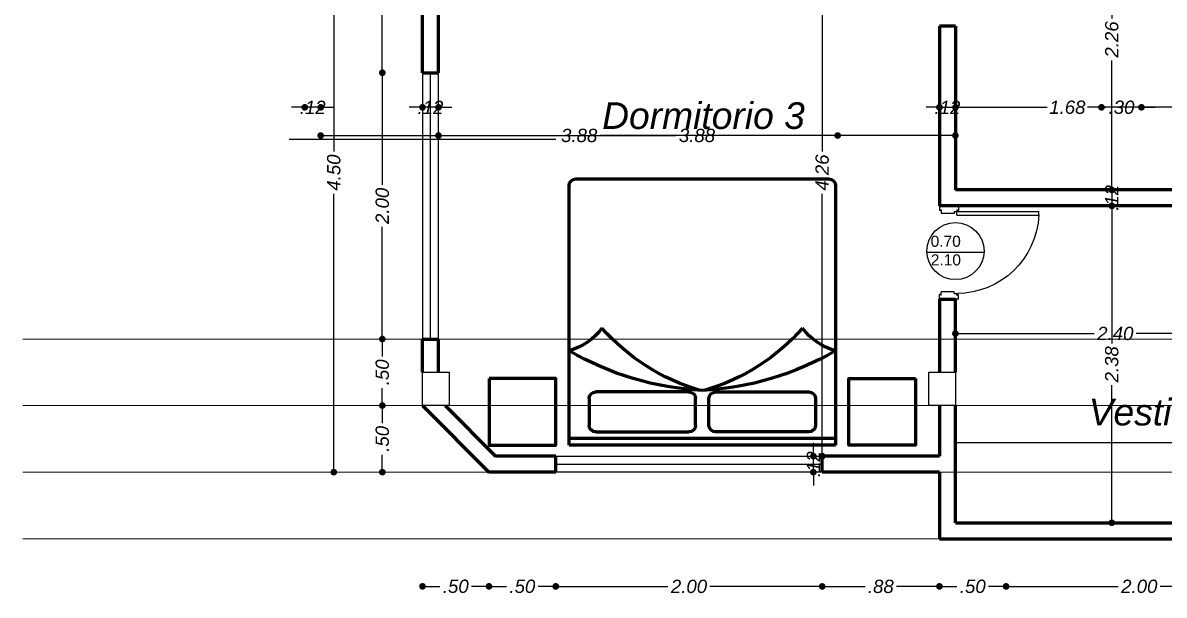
# Model space of a CAD drawing. Header units: metres. Extents: x 539 to 782, y 164 to 633.
# Drawn here: x 706.58 to 715.14, y 356.65 to 360.95 of the extents above; entities that cross this region are included whole.
import ezdxf

# ---------------------------------------------------------------- set-up
doc = ezdxf.new("R2010")
doc.units = ezdxf.units.M
doc.header["$PDMODE"] = 35
for name, color, linetype in [('ALUMINIO', 9, 'Continuous'), ('Artefactos', 30, 'Continuous'), ('COLUMNAS', 6, 'Continuous'), ('lincorte', 116, 'Continuous'), ('PUERTAS', 16, 'Continuous'), ('TEXTO', 134, 'Continuous')]:
    doc.layers.add(name, color=color, linetype=linetype)
for name, color, linetype, lineweight in [('cota', 1, 'Continuous', 15), ('Mobiliario', 42, 'Continuous', 9), ('MURO', 4, 'Continuous', 60), ('ventanas', 2, 'Continuous', 25)]:
    doc.layers.add(name, color=color, linetype=linetype, lineweight=lineweight)
doc.styles.add('ARIAL', font='ariali.ttf')
doc.styles.add('STYLE1', font='ariali.ttf')
doc.styles.add('texto', font='arial.ttf')
doc.dimstyles.new('C_50', dxfattribs={"dimscale": 0.5, "dimtxt": 0.2, "dimasz": 0.1, "dimexe": 0.1, "dimexo": 0.1, "dimgap": 0.05, "dimtad": 0, "dimzin": 4, "dimdsep": 46, "dimtxsty": 'ARIAL', "dimblk": 'DOT', "dimcen": 0.09, "dimse1": 1, "dimse2": 1, "dimclrd": 1, "dimclre": 1, "dimclrt": 2, "dimadec": 0, "dimazin": 0, "dimtfac": 1, "dimtix": 1, "dimtmove": 2, "dimatfit": 3, "dimfxl": 1, "dimtolj": 1, "dimtzin": 0, "dimarcsym": 0})

# ---------------------------------------------------------------- blocks, each defined once
blk = doc.blocks.new('CAMA2X2')
for p, q in [((821.4231, 457.8262), (821.4231, 455.9262)), ((823.4231, 457.8762), (821.4731, 457.8762)), ((823.3731, 455.8762), (823.3731, 457.8762)), ((823.4231, 455.8762), (823.4231, 457.8762)), ((823.0731, 457.7262), (823.2731, 457.7262)), ((823.0231, 456.9762), (823.0231, 457.6762)), ((823.3231, 457.6762), (823.3231, 456.9762)), ((823.2731, 456.9262), (823.0731, 456.9262)), ((823.2731, 456.8262), (823.0731, 456.8262)), ((823.0231, 456.7762), (823.0231, 456.0762)), ((823.3231, 456.0762), (823.3231, 456.7762)), ((823.0731, 456.0262), (823.2731, 456.0262)), ((821.4731, 455.8762), (823.4231, 455.8762))]:
    blk.add_line(p, q)
for points in [[(822.9231, 458.4762), (823.4231, 458.4762), (823.4231, 457.9762), (822.9231, 457.9762)], [(822.9231, 455.2762), (823.4231, 455.2762), (823.4231, 455.7762), (822.9231, 455.7762)]]:
    blk.add_lwpolyline(points, close=True)
for centre, radius, start, end in [((821.4731, 457.8262), 0.05, 90, 180), ((822.273, 457.9966), 0.4561, 306.33103, 344.69887), ((820.8397, 456.7737), 2.1736, 2.70321, 30.47921), ((823.0731, 457.6762), 0.05, 90, 180), ((823.2731, 457.6762), 0.05, 0, 90), ((821.5119, 456.4575), 1.5608, 16.4236, 48.64644), ((823.0731, 456.9762), 0.05, 180, 270), ((823.2731, 456.9762), 0.05, 270, 0), ((820.8397, 456.9788), 2.1736, 329.52079, 357.29679), ((821.5119, 457.295), 1.5608, 311.35356, 343.5764), ((823.0731, 456.7762), 0.05, 90, 180), ((823.2731, 456.7762), 0.05, 0, 90), ((822.273, 455.7559), 0.4561, 15.30113, 53.66897), ((823.0731, 456.0762), 0.05, 180, 270), ((823.2731, 456.0762), 0.05, 270, 0), ((821.4731, 455.9262), 0.05, 180, 270)]:
    blk.add_arc(centre, radius, start, end)
blk = doc.blocks.new('_Dot')
at = {"color": 0, "linetype": 'ByBlock', "lineweight": -2}
blk.add_line((-0.5, 0), (-1, 0), dxfattribs=at)
at = {"color": 0, "linetype": 'ByBlock', "const_width": 0.5}
blk.add_lwpolyline([(-0.25, 0, 1), (0.25, 0, 1)], format="xyb", close=True, dxfattribs=at)
blk = doc.blocks.new('*D96')
at = {"layer": 'cota', "color": 1, "lineweight": -2, "transparency": 16777216}
for p, q in [((712.5099, 357.7462), (712.5099, 357.7962)), ((712.5099, 357.5762), (712.5099, 357.6962)), ((712.5099, 357.5262), (712.5099, 357.4762))]:
    blk.add_line(p, q, dxfattribs=at)
at = {"layer": 'Defpoints', "color": 0, "transparency": 16777216}
for p in [(712.5099, 357.6962), (712.5762, 357.6962), (712.5762, 357.5762)]:
    blk.add_point(p, dxfattribs=at)
at = {"layer": 'cota', "color": 1, "lineweight": -2, "transparency": 16777216, "xscale": 0.05, "yscale": 0.05, "zscale": 0.05}
for p, rotation in [((712.5099, 357.6962), 270), ((712.5099, 357.5762), 90)]:
    blk.add_blockref('_Dot', p, dxfattribs=dict(at, rotation=rotation))
at = {"layer": 'cota', "color": 2, "transparency": 16777216, "insert": (712.5099, 357.6362), "char_height": 0.1, "attachment_point": 5, "rotation": 90, "style": 'ARIAL'}
blk.add_mtext('\\A1;.12', dxfattribs=at)
blk = doc.blocks.new('*D97')
at = {"layer": 'cota', "color": 1, "lineweight": -2, "transparency": 16777216}
for p, q in [((712.5762, 361.9062), (712.5762, 359.9848)), ((712.5762, 357.7462), (712.5762, 359.6676))]:
    blk.add_line(p, q, dxfattribs=at)
at = {"layer": 'Defpoints', "color": 0, "transparency": 16777216}
for p in [(712.5762, 361.9562), (712.5762, 361.9562), (712.5762, 357.6962)]:
    blk.add_point(p, dxfattribs=at)
at = {"layer": 'cota', "color": 1, "lineweight": -2, "transparency": 16777216, "xscale": 0.05, "yscale": 0.05, "zscale": 0.05}
for p, rotation in [((712.5762, 361.9562), 90), ((712.5762, 357.6962), 270)]:
    blk.add_blockref('_Dot', p, dxfattribs=dict(at, rotation=rotation))
at = {"layer": 'cota', "color": 2, "transparency": 16777216, "insert": (712.5762, 359.8262), "char_height": 0.1, "attachment_point": 5, "rotation": 90, "style": 'ARIAL'}
blk.add_mtext('\\A1;4.26', dxfattribs=at)
blk = doc.blocks.new('*D118')
at = {"layer": 'cota', "color": 1, "lineweight": -2, "transparency": 16777216}
for p, q in [((712.6262, 356.7179), (712.8976, 356.7179)), ((713.4062, 356.7179), (713.1349, 356.7179))]:
    blk.add_line(p, q, dxfattribs=at)
at = {"layer": 'Defpoints', "color": 0, "transparency": 16777216}
for p in [(712.5762, 357.5762), (713.4562, 357.0762), (712.5762, 356.7179)]:
    blk.add_point(p, dxfattribs=at)
at = {"layer": 'cota', "color": 1, "lineweight": -2, "transparency": 16777216, "xscale": 0.05, "yscale": 0.05, "zscale": 0.05, "rotation": 180}
blk.add_blockref('_Dot', (712.5762, 356.7179), dxfattribs=at)
at = {"layer": 'cota', "color": 1, "lineweight": -2, "transparency": 16777216, "xscale": 0.05, "yscale": 0.05, "zscale": 0.05}
blk.add_blockref('_Dot', (713.4562, 356.7179), dxfattribs=at)
at = {"layer": 'cota', "color": 2, "transparency": 16777216, "insert": (713.0162, 356.7179), "char_height": 0.1, "attachment_point": 5, "style": 'ARIAL'}
blk.add_mtext('\\A1;.88', dxfattribs=at)
blk = doc.blocks.new('*D119')
at = {"layer": 'cota', "color": 1, "lineweight": -2, "transparency": 16777216}
for p, q in [((710.6262, 356.7179), (711.4187, 356.7179)), ((712.5262, 356.7179), (711.7337, 356.7179))]:
    blk.add_line(p, q, dxfattribs=at)
at = {"layer": 'Defpoints', "color": 0, "transparency": 16777216}
for p in [(710.5762, 357.5762), (712.5762, 357.5762), (710.5762, 356.7179)]:
    blk.add_point(p, dxfattribs=at)
at = {"layer": 'cota', "color": 1, "lineweight": -2, "transparency": 16777216, "xscale": 0.05, "yscale": 0.05, "zscale": 0.05, "rotation": 180}
blk.add_blockref('_Dot', (710.5762, 356.7179), dxfattribs=at)
at = {"layer": 'cota', "color": 1, "lineweight": -2, "transparency": 16777216, "xscale": 0.05, "yscale": 0.05, "zscale": 0.05}
blk.add_blockref('_Dot', (712.5762, 356.7179), dxfattribs=at)
at = {"layer": 'cota', "color": 2, "transparency": 16777216, "insert": (711.5762, 356.7179), "char_height": 0.1, "attachment_point": 5, "style": 'ARIAL'}
blk.add_mtext('\\A1;2.00', dxfattribs=at)
blk = doc.blocks.new('*D120')
at = {"layer": 'cota', "color": 1, "lineweight": -2, "transparency": 16777216}
for p, q in [((709.2746, 360.5262), (709.2746, 359.7337)), ((709.2746, 358.6262), (709.2746, 359.4187))]:
    blk.add_line(p, q, dxfattribs=at)
at = {"layer": 'Defpoints', "color": 0, "transparency": 16777216}
for p in [(709.2746, 360.5762), (709.5762, 360.5762), (709.5762, 358.5762)]:
    blk.add_point(p, dxfattribs=at)
at = {"layer": 'cota', "color": 1, "lineweight": -2, "transparency": 16777216, "xscale": 0.05, "yscale": 0.05, "zscale": 0.05}
for p, rotation in [((709.2746, 360.5762), 90), ((709.2746, 358.5762), 270)]:
    blk.add_blockref('_Dot', p, dxfattribs=dict(at, rotation=rotation))
at = {"layer": 'cota', "color": 2, "transparency": 16777216, "insert": (709.2746, 359.5762), "char_height": 0.1, "attachment_point": 5, "rotation": 90, "style": 'ARIAL'}
blk.add_mtext('\\A1;2.00', dxfattribs=at)
blk = doc.blocks.new('*D121')
at = {"layer": 'cota', "color": 1, "lineweight": -2, "transparency": 16777216}
for p, q in [((709.2746, 362.0262), (709.2746, 361.4775)), ((709.2746, 360.6262), (709.2746, 361.175))]:
    blk.add_line(p, q, dxfattribs=at)
at = {"layer": 'Defpoints', "color": 0, "transparency": 16777216}
for p in [(709.2746, 362.0762), (709.2746, 362.0762), (709.5762, 360.5762)]:
    blk.add_point(p, dxfattribs=at)
at = {"layer": 'cota', "color": 1, "lineweight": -2, "transparency": 16777216, "xscale": 0.05, "yscale": 0.05, "zscale": 0.05}
for p, rotation in [((709.2746, 362.0762), 90), ((709.2746, 360.5762), 270)]:
    blk.add_blockref('_Dot', p, dxfattribs=dict(at, rotation=rotation))
at = {"layer": 'cota', "color": 2, "transparency": 16777216, "insert": (709.2746, 361.3262), "char_height": 0.1, "attachment_point": 5, "rotation": 90, "style": 'ARIAL'}
blk.add_mtext('\\A1;1.50', dxfattribs=at)
blk = doc.blocks.new('*D125')
at = {"layer": 'cota', "color": 1, "lineweight": -2, "transparency": 16777216}
for p, q in [((708.9105, 362.0262), (708.9105, 359.9847)), ((708.9105, 357.6262), (708.9105, 359.6678))]:
    blk.add_line(p, q, dxfattribs=at)
at = {"layer": 'Defpoints', "color": 0, "transparency": 16777216}
for p in [(708.5762, 362.0762), (708.9105, 362.0762), (708.5762, 357.5762)]:
    blk.add_point(p, dxfattribs=at)
at = {"layer": 'cota', "color": 1, "lineweight": -2, "transparency": 16777216, "xscale": 0.05, "yscale": 0.05, "zscale": 0.05}
for p, rotation in [((708.9105, 362.0762), 90), ((708.9105, 357.5762), 270)]:
    blk.add_blockref('_Dot', p, dxfattribs=dict(at, rotation=rotation))
at = {"layer": 'cota', "color": 2, "transparency": 16777216, "insert": (708.9105, 359.8262), "char_height": 0.1, "attachment_point": 5, "rotation": 90, "style": 'ARIAL'}
blk.add_mtext('\\A1;4.50', dxfattribs=at)
blk = doc.blocks.new('p 4')
for p, q in [((-0.0782, 0.852), (-0.0484, 0.852)), ((-0.0782, 0.1485), (-0.0782, 0.852)), ((-0.0484, 0.1485), (-0.0484, 0.852)), ((-0.8003, 0.1641), (-0.7612, 0.1641)), ((-0.8003, 0.1641), (-0.8003, 0)), ((-0.7651, 0.1524), (-0.7612, 0.1524)), ((-0.7651, 0.1485), (-0.7651, 0.1524)), ((-0.7651, 0.1485), (-0.7519, 0.1485)), ((-0.7612, 0.1524), (-0.7612, 0.1641)), ((-0.7519, 0.1251), (-0.7519, 0.1485)), ((-0.7519, 0.1251), (-0.7363, 0.1251)), ((-0.7363, 0.1251), (-0.7363, 0.0156)), ((-0.0782, 0.1485), (-0.0484, 0.1485)), ((-0.0484, 0.1251), (-0.064, 0.1251)), ((-0.064, 0.1251), (-0.064, 0.0156)), ((-0.0352, 0.1485), (-0.0484, 0.1485)), ((-0.0484, 0.1251), (-0.0484, 0.1485)), ((-0.0391, 0.1524), (-0.0391, 0.1641)), ((0, 0.1641), (-0.0391, 0.1641)), ((-0.0352, 0.1524), (-0.0391, 0.1524)), ((-0.0352, 0.1485), (-0.0352, 0.1524)), ((0, 0.1641), (0, 0)), ((-0.7651, 0.0156), (-0.7651, 0.0117)), ((-0.7651, 0.0156), (-0.7363, 0.0156)), ((-0.7651, 0.0117), (-0.7612, 0.0117)), ((-0.7612, 0.0117), (-0.7612, 0)), ((-0.0352, 0.0156), (-0.064, 0.0156)), ((-0.0391, 0.0117), (-0.0391, 0)), ((-0.0352, 0.0117), (-0.0391, 0.0117)), ((0, 0), (-0.0391, 0)), ((-0.0352, 0.0156), (-0.0352, 0.0117)), ((-0.8003, 0), (-0.7612, 0))]:
    blk.add_line(p, q)
blk.add_arc((-0.0472, 0.148), 0.7047, 92.51921, 179.96085)
blk = doc.blocks.new('*D206')
at = {"layer": 'cota', "color": 1, "lineweight": -2, "transparency": 16777216}
for p, q in [((713.5062, 356.7184), (713.5875, 356.7184)), ((713.9062, 356.7184), (713.825, 356.7184))]:
    blk.add_line(p, q, dxfattribs=at)
at = {"layer": 'Defpoints', "color": 0, "transparency": 16777216}
for p in [(713.4562, 357.0762), (713.9562, 357.0762), (713.9562, 356.7184)]:
    blk.add_point(p, dxfattribs=at)
at = {"layer": 'cota', "color": 1, "lineweight": -2, "transparency": 16777216, "xscale": 0.05, "yscale": 0.05, "zscale": 0.05, "rotation": 180}
blk.add_blockref('_Dot', (713.4562, 356.7184), dxfattribs=at)
at = {"layer": 'cota', "color": 1, "lineweight": -2, "transparency": 16777216, "xscale": 0.05, "yscale": 0.05, "zscale": 0.05}
blk.add_blockref('_Dot', (713.9562, 356.7184), dxfattribs=at)
at = {"layer": 'cota', "color": 2, "transparency": 16777216, "insert": (713.7062, 356.7184), "char_height": 0.1, "attachment_point": 5, "style": 'ARIAL'}
blk.add_mtext('\\A1;.50', dxfattribs=at)
blk = doc.blocks.new('*D207')
at = {"layer": 'cota', "color": 1, "lineweight": -2, "transparency": 16777216}
for p, q in [((714.0062, 356.7184), (714.7987, 356.7184)), ((715.9062, 356.7184), (715.1137, 356.7184))]:
    blk.add_line(p, q, dxfattribs=at)
at = {"layer": 'Defpoints', "color": 0, "transparency": 16777216}
for p in [(713.9562, 357.0762), (715.9562, 357.0762), (715.9562, 356.7184)]:
    blk.add_point(p, dxfattribs=at)
at = {"layer": 'cota', "color": 1, "lineweight": -2, "transparency": 16777216, "xscale": 0.05, "yscale": 0.05, "zscale": 0.05, "rotation": 180}
blk.add_blockref('_Dot', (713.9562, 356.7184), dxfattribs=at)
at = {"layer": 'cota', "color": 1, "lineweight": -2, "transparency": 16777216, "xscale": 0.05, "yscale": 0.05, "zscale": 0.05}
blk.add_blockref('_Dot', (715.9562, 356.7184), dxfattribs=at)
at = {"layer": 'cota', "color": 2, "transparency": 16777216, "insert": (714.9562, 356.7184), "char_height": 0.1, "attachment_point": 5, "style": 'ARIAL'}
blk.add_mtext('\\A1;2.00', dxfattribs=at)
blk = doc.blocks.new('*D328')
at = {"layer": 'Artefactos', "color": 1, "lineweight": -2, "transparency": 16777216}
for p, q in [((710.1251, 356.7187), (710.207, 356.7187)), ((710.5262, 356.7187), (710.4444, 356.7187))]:
    blk.add_line(p, q, dxfattribs=at)
at = {"layer": 'Defpoints', "color": 0, "transparency": 16777216}
for p in [(710.0751, 357.5762), (710.5762, 357.5762), (710.0751, 356.7187)]:
    blk.add_point(p, dxfattribs=at)
at = {"layer": 'Artefactos', "color": 1, "lineweight": -2, "transparency": 16777216, "xscale": 0.05, "yscale": 0.05, "zscale": 0.05, "rotation": 180}
blk.add_blockref('_Dot', (710.0751, 356.7187), dxfattribs=at)
at = {"layer": 'Artefactos', "color": 1, "lineweight": -2, "transparency": 16777216, "xscale": 0.05, "yscale": 0.05, "zscale": 0.05}
blk.add_blockref('_Dot', (710.5762, 356.7187), dxfattribs=at)
at = {"layer": 'Artefactos', "color": 2, "transparency": 16777216, "insert": (710.3257, 356.7187), "char_height": 0.1, "attachment_point": 5, "style": 'ARIAL'}
blk.add_mtext('\\A1;.50', dxfattribs=at)
blk = doc.blocks.new('*D329')
at = {"layer": 'Artefactos', "color": 1, "lineweight": -2, "transparency": 16777216}
for p, q in [((709.6262, 356.7187), (709.707, 356.7187)), ((710.0251, 356.7187), (709.9444, 356.7187))]:
    blk.add_line(p, q, dxfattribs=at)
at = {"layer": 'Defpoints', "color": 0, "transparency": 16777216}
for p in [(709.5762, 358.0762), (710.0751, 357.5762), (709.5762, 356.7187)]:
    blk.add_point(p, dxfattribs=at)
at = {"layer": 'Artefactos', "color": 1, "lineweight": -2, "transparency": 16777216, "xscale": 0.05, "yscale": 0.05, "zscale": 0.05, "rotation": 180}
blk.add_blockref('_Dot', (709.5762, 356.7187), dxfattribs=at)
at = {"layer": 'Artefactos', "color": 1, "lineweight": -2, "transparency": 16777216, "xscale": 0.05, "yscale": 0.05, "zscale": 0.05}
blk.add_blockref('_Dot', (710.0751, 356.7187), dxfattribs=at)
at = {"layer": 'Artefactos', "color": 2, "transparency": 16777216, "insert": (709.8257, 356.7187), "char_height": 0.1, "attachment_point": 5, "style": 'ARIAL'}
blk.add_mtext('\\A1;.50', dxfattribs=at)
blk = doc.blocks.new('*D337')
at = {"layer": 'cota', "color": 1, "lineweight": -2, "transparency": 16777216}
for p, q in [((713.6262, 358.6176), (714.6187, 358.6176)), ((715.9262, 358.6176), (714.9337, 358.6176))]:
    blk.add_line(p, q, dxfattribs=at)
at = {"layer": 'Defpoints', "color": 0, "transparency": 16777216}
for p in [(713.5762, 358.6176), (713.5762, 358.6011), (715.9762, 358.5631)]:
    blk.add_point(p, dxfattribs=at)
at = {"layer": 'cota', "color": 1, "lineweight": -2, "transparency": 16777216, "xscale": 0.05, "yscale": 0.05, "zscale": 0.05, "rotation": 180}
blk.add_blockref('_Dot', (713.5762, 358.6176), dxfattribs=at)
at = {"layer": 'cota', "color": 1, "lineweight": -2, "transparency": 16777216, "xscale": 0.05, "yscale": 0.05, "zscale": 0.05}
blk.add_blockref('_Dot', (715.9762, 358.6176), dxfattribs=at)
at = {"layer": 'cota', "color": 2, "transparency": 16777216, "insert": (714.7762, 358.6176), "char_height": 0.1, "attachment_point": 5, "style": 'ARIAL'}
blk.add_mtext('\\A1;2.40', dxfattribs=at)
blk = doc.blocks.new('*D441')
at = {"layer": 'cota', "color": 1, "lineweight": -2, "transparency": 16777216}
for p, q in [((709.2746, 358.5262), (709.2746, 358.445)), ((709.2746, 358.1262), (709.2746, 358.2075))]:
    blk.add_line(p, q, dxfattribs=at)
at = {"layer": 'Defpoints', "color": 0, "transparency": 16777216}
for p in [(709.5762, 358.5762), (709.2746, 358.0762), (709.5762, 358.0762)]:
    blk.add_point(p, dxfattribs=at)
at = {"layer": 'cota', "color": 1, "lineweight": -2, "transparency": 16777216, "xscale": 0.05, "yscale": 0.05, "zscale": 0.05}
for p, rotation in [((709.2746, 358.5762), 90), ((709.2746, 358.0762), 270)]:
    blk.add_blockref('_Dot', p, dxfattribs=dict(at, rotation=rotation))
at = {"layer": 'cota', "color": 2, "transparency": 16777216, "insert": (709.2746, 358.3262), "char_height": 0.1, "attachment_point": 5, "rotation": 90, "style": 'ARIAL'}
blk.add_mtext('\\A1;.50', dxfattribs=at)
blk = doc.blocks.new('*D442')
at = {"layer": 'cota', "color": 1, "lineweight": -2, "transparency": 16777216}
for p, q in [((709.2746, 358.0262), (709.2746, 357.945)), ((709.2746, 357.6262), (709.2746, 357.7075))]:
    blk.add_line(p, q, dxfattribs=at)
at = {"layer": 'Defpoints', "color": 0, "transparency": 16777216}
for p in [(709.5762, 358.0762), (709.2746, 357.5762), (710.0751, 357.5762)]:
    blk.add_point(p, dxfattribs=at)
at = {"layer": 'cota', "color": 1, "lineweight": -2, "transparency": 16777216, "xscale": 0.05, "yscale": 0.05, "zscale": 0.05}
for p, rotation in [((709.2746, 358.0762), 90), ((709.2746, 357.5762), 270)]:
    blk.add_blockref('_Dot', p, dxfattribs=dict(at, rotation=rotation))
at = {"layer": 'cota', "color": 2, "transparency": 16777216, "insert": (709.2746, 357.8262), "char_height": 0.1, "attachment_point": 5, "rotation": 90, "style": 'ARIAL'}
blk.add_mtext('\\A1;.50', dxfattribs=at)
blk = doc.blocks.new('*D452')
at = {"layer": 'cota', "color": 1, "lineweight": -2, "transparency": 16777216}
for p, q in [((714.7497, 361.9062), (714.7497, 360.9839)), ((714.7497, 359.7462), (714.7497, 360.6686))]:
    blk.add_line(p, q, dxfattribs=at)
at = {"layer": 'Defpoints', "color": 0, "transparency": 16777216}
for p in [(714.4962, 361.9562), (714.4962, 359.6962), (714.7497, 359.6962)]:
    blk.add_point(p, dxfattribs=at)
at = {"layer": 'cota', "color": 1, "lineweight": -2, "transparency": 16777216, "xscale": 0.05, "yscale": 0.05, "zscale": 0.05}
for p, rotation in [((714.7497, 361.9562), 90), ((714.7497, 359.6962), 270)]:
    blk.add_blockref('_Dot', p, dxfattribs=dict(at, rotation=rotation))
at = {"layer": 'cota', "color": 2, "transparency": 16777216, "insert": (714.7497, 360.8262), "char_height": 0.1, "attachment_point": 5, "rotation": 90, "style": 'ARIAL'}
blk.add_mtext('\\A1;2.26', dxfattribs=at)
blk = doc.blocks.new('*D453')
at = {"layer": 'cota', "color": 1, "lineweight": -2, "transparency": 16777216}
for p, q in [((714.7497, 359.7462), (714.7497, 359.7962)), ((714.7497, 359.6962), (714.7497, 359.5762)), ((714.7497, 359.5262), (714.7497, 359.4762))]:
    blk.add_line(p, q, dxfattribs=at)
at = {"layer": 'Defpoints', "color": 0, "transparency": 16777216}
for p in [(714.4962, 359.6962), (714.7497, 359.5762), (714.7497, 359.5762)]:
    blk.add_point(p, dxfattribs=at)
at = {"layer": 'cota', "color": 1, "lineweight": -2, "transparency": 16777216, "xscale": 0.05, "yscale": 0.05, "zscale": 0.05}
for p, rotation in [((714.7497, 359.6962), 270), ((714.7497, 359.5762), 90)]:
    blk.add_blockref('_Dot', p, dxfattribs=dict(at, rotation=rotation))
at = {"layer": 'cota', "color": 2, "transparency": 16777216, "insert": (714.7497, 359.6362), "char_height": 0.1, "attachment_point": 5, "rotation": 90, "style": 'ARIAL'}
blk.add_mtext('\\A1;.12', dxfattribs=at)
blk = doc.blocks.new('*D454')
at = {"layer": 'cota', "color": 1, "lineweight": -2, "transparency": 16777216}
for p, q in [((714.7497, 359.5262), (714.7497, 358.5437)), ((714.7497, 357.2462), (714.7497, 358.2288))]:
    blk.add_line(p, q, dxfattribs=at)
at = {"layer": 'Defpoints', "color": 0, "transparency": 16777216}
for p in [(714.7497, 359.5762), (714.7497, 357.1962), (714.7497, 357.1962)]:
    blk.add_point(p, dxfattribs=at)
at = {"layer": 'cota', "color": 1, "lineweight": -2, "transparency": 16777216, "xscale": 0.05, "yscale": 0.05, "zscale": 0.05}
for p, rotation in [((714.7497, 359.5762), 90), ((714.7497, 357.1962), 270)]:
    blk.add_blockref('_Dot', p, dxfattribs=dict(at, rotation=rotation))
at = {"layer": 'cota', "color": 2, "transparency": 16777216, "insert": (714.7497, 358.3862), "char_height": 0.1, "attachment_point": 5, "rotation": 90, "style": 'ARIAL'}
blk.add_mtext('\\A1;2.38', dxfattribs=at)
blk = doc.blocks.new('*D548')
at = {"layer": 'cota', "color": 1, "lineweight": -2, "transparency": 16777216}
for p, q in [((713.6262, 360.3165), (714.265, 360.3165)), ((715.2062, 360.3165), (714.5674, 360.3165))]:
    blk.add_line(p, q, dxfattribs=at)
at = {"layer": 'Defpoints', "color": 0, "transparency": 16777216}
for p in [(715.2562, 360.3165), (713.5762, 359.6962), (715.2562, 359.6962)]:
    blk.add_point(p, dxfattribs=at)
at = {"layer": 'cota', "color": 1, "lineweight": -2, "transparency": 16777216, "xscale": 0.05, "yscale": 0.05, "zscale": 0.05, "rotation": 180}
blk.add_blockref('_Dot', (713.5762, 360.3165), dxfattribs=at)
at = {"layer": 'cota', "color": 1, "lineweight": -2, "transparency": 16777216, "xscale": 0.05, "yscale": 0.05, "zscale": 0.05}
blk.add_blockref('_Dot', (715.2562, 360.3165), dxfattribs=at)
at = {"layer": 'cota', "color": 2, "transparency": 16777216, "insert": (714.4162, 360.3165), "char_height": 0.1, "attachment_point": 5, "style": 'ARIAL'}
blk.add_mtext('\\A1;1.68', dxfattribs=at)
blk = doc.blocks.new('*D550')
at = {"layer": 'cota', "color": 1, "lineweight": -2, "transparency": 16777216}
for p, q in [((713.4062, 360.3165), (713.3562, 360.3165)), ((713.4562, 360.3165), (713.5762, 360.3165)), ((713.6262, 360.3165), (713.6762, 360.3165))]:
    blk.add_line(p, q, dxfattribs=at)
at = {"layer": 'Defpoints', "color": 0, "transparency": 16777216}
for p in [(713.5762, 360.3165), (713.4562, 360.1047), (713.5762, 360.1047)]:
    blk.add_point(p, dxfattribs=at)
at = {"layer": 'cota', "color": 1, "lineweight": -2, "transparency": 16777216, "xscale": 0.05, "yscale": 0.05, "zscale": 0.05}
blk.add_blockref('_Dot', (713.4562, 360.3165), dxfattribs=at)
at = {"layer": 'cota', "color": 1, "lineweight": -2, "transparency": 16777216, "xscale": 0.05, "yscale": 0.05, "zscale": 0.05, "rotation": 180}
blk.add_blockref('_Dot', (713.5762, 360.3165), dxfattribs=at)
at = {"layer": 'cota', "color": 2, "transparency": 16777216, "insert": (713.5162, 360.3165), "char_height": 0.1, "attachment_point": 5, "style": 'ARIAL'}
blk.add_mtext('\\A1;.12', dxfattribs=at)
blk = doc.blocks.new('*D551')
at = {"layer": 'cota', "color": 1, "lineweight": -2, "transparency": 16777216}
for p, q in [((709.7462, 360.1047), (711.4785, 360.1047)), ((713.5262, 360.1047), (711.7939, 360.1047))]:
    blk.add_line(p, q, dxfattribs=at)
at = {"layer": 'Defpoints', "color": 0, "transparency": 16777216}
for p in [(713.5762, 360.3165), (709.6962, 360.1047), (709.6962, 360.1047)]:
    blk.add_point(p, dxfattribs=at)
at = {"layer": 'cota', "color": 1, "lineweight": -2, "transparency": 16777216, "xscale": 0.05, "yscale": 0.05, "zscale": 0.05, "rotation": 180}
blk.add_blockref('_Dot', (709.6962, 360.1047), dxfattribs=at)
at = {"layer": 'cota', "color": 1, "lineweight": -2, "transparency": 16777216, "xscale": 0.05, "yscale": 0.05, "zscale": 0.05}
blk.add_blockref('_Dot', (713.5762, 360.1047), dxfattribs=at)
at = {"layer": 'cota', "color": 2, "transparency": 16777216, "insert": (711.6362, 360.1047), "char_height": 0.1, "attachment_point": 5, "style": 'ARIAL'}
blk.add_mtext('\\A1;3.88', dxfattribs=at)
blk = doc.blocks.new('*D552')
at = {"layer": 'cota', "color": 1, "lineweight": -2, "transparency": 16777216}
for p, q in [((709.5262, 360.3165), (709.4762, 360.3165)), ((709.6962, 360.3165), (709.5762, 360.3165)), ((709.7462, 360.3165), (709.7962, 360.3165))]:
    blk.add_line(p, q, dxfattribs=at)
at = {"layer": 'Defpoints', "color": 0, "transparency": 16777216}
for p in [(709.5762, 360.3165), (709.5762, 360.3165), (709.6962, 360.3165)]:
    blk.add_point(p, dxfattribs=at)
at = {"layer": 'cota', "color": 1, "lineweight": -2, "transparency": 16777216, "xscale": 0.05, "yscale": 0.05, "zscale": 0.05}
blk.add_blockref('_Dot', (709.5762, 360.3165), dxfattribs=at)
at = {"layer": 'cota', "color": 1, "lineweight": -2, "transparency": 16777216, "xscale": 0.05, "yscale": 0.05, "zscale": 0.05, "rotation": 180}
blk.add_blockref('_Dot', (709.6962, 360.3165), dxfattribs=at)
at = {"layer": 'cota', "color": 2, "transparency": 16777216, "insert": (709.6362, 360.3165), "char_height": 0.1, "attachment_point": 5, "style": 'ARIAL'}
blk.add_mtext('\\A1;.12', dxfattribs=at)
blk = doc.blocks.new('*D563')
at = {"layer": 'cota', "color": 1, "lineweight": -2, "transparency": 16777216}
for p, q in [((714.6223, 360.3165), (714.5723, 360.3165)), ((714.6723, 360.3165), (714.7035, 360.3165)), ((714.9723, 360.3165), (714.941, 360.3165)), ((715.0223, 360.3165), (715.0723, 360.3165))]:
    blk.add_line(p, q, dxfattribs=at)
at = {"layer": 'Defpoints', "color": 0, "transparency": 16777216}
for p in [(714.6723, 360.3165), (714.9723, 360.3165), (714.9723, 360.3165)]:
    blk.add_point(p, dxfattribs=at)
at = {"layer": 'cota', "color": 1, "lineweight": -2, "transparency": 16777216, "xscale": 0.05, "yscale": 0.05, "zscale": 0.05}
blk.add_blockref('_Dot', (714.6723, 360.3165), dxfattribs=at)
at = {"layer": 'cota', "color": 1, "lineweight": -2, "transparency": 16777216, "xscale": 0.05, "yscale": 0.05, "zscale": 0.05, "rotation": 180}
blk.add_blockref('_Dot', (714.9723, 360.3165), dxfattribs=at)
at = {"layer": 'cota', "color": 2, "transparency": 16777216, "insert": (714.8223, 360.3165), "char_height": 0.1, "attachment_point": 5, "style": 'ARIAL'}
blk.add_mtext('\\A1;.30', dxfattribs=at)
blk = doc.blocks.new('*D601')
at = {"layer": 'cota', "color": 1, "lineweight": -2, "transparency": 16777216}
for p, q in [((712.7423, 432.9148), (713.7348, 432.9148)), ((715.0423, 432.9148), (714.0498, 432.9148))]:
    blk.add_line(p, q, dxfattribs=at)
at = {"layer": 'Defpoints', "color": 0, "transparency": 16777216}
for p in [(712.6923, 432.9148), (712.6923, 432.8983), (715.0923, 358.6011)]:
    blk.add_point(p, dxfattribs=at)
at = {"layer": 'cota', "color": 1, "lineweight": -2, "transparency": 16777216, "xscale": 0.05, "yscale": 0.05, "zscale": 0.05, "rotation": 180}
blk.add_blockref('_Dot', (712.6923, 432.9148), dxfattribs=at)
at = {"layer": 'cota', "color": 1, "lineweight": -2, "transparency": 16777216, "xscale": 0.05, "yscale": 0.05, "zscale": 0.05}
blk.add_blockref('_Dot', (715.0923, 432.9148), dxfattribs=at)
at = {"layer": 'cota', "color": 2, "transparency": 16777216, "insert": (713.8923, 432.9148), "char_height": 0.1, "attachment_point": 5, "style": 'ARIAL'}
blk.add_mtext('\\A1;2.40', dxfattribs=at)
blk = doc.blocks.new('*D626')
at = {"layer": 'cota', "color": 1, "lineweight": -2, "transparency": 16777216}
for p, q in [((708.8623, 360.1047), (710.5945, 360.1047)), ((712.6423, 360.1047), (710.91, 360.1047))]:
    blk.add_line(p, q, dxfattribs=at)
at = {"layer": 'Defpoints', "color": 0, "transparency": 16777216}
for p in [(712.6923, 360.3165), (708.8123, 360.1047), (708.8123, 360.1047)]:
    blk.add_point(p, dxfattribs=at)
at = {"layer": 'cota', "color": 1, "lineweight": -2, "transparency": 16777216, "xscale": 0.05, "yscale": 0.05, "zscale": 0.05, "rotation": 180}
blk.add_blockref('_Dot', (708.8123, 360.1047), dxfattribs=at)
at = {"layer": 'cota', "color": 1, "lineweight": -2, "transparency": 16777216, "xscale": 0.05, "yscale": 0.05, "zscale": 0.05}
blk.add_blockref('_Dot', (712.6923, 360.1047), dxfattribs=at)
at = {"layer": 'cota', "color": 2, "transparency": 16777216, "insert": (710.7523, 360.1047), "char_height": 0.1, "attachment_point": 5, "style": 'ARIAL'}
blk.add_mtext('\\A1;3.88', dxfattribs=at)
blk = doc.blocks.new('*D627')
at = {"layer": 'cota', "color": 1, "lineweight": -2, "transparency": 16777216}
for p, q in [((708.6423, 360.3165), (708.5923, 360.3165)), ((708.8123, 360.3165), (708.6923, 360.3165)), ((708.8623, 360.3165), (708.9123, 360.3165))]:
    blk.add_line(p, q, dxfattribs=at)
at = {"layer": 'Defpoints', "color": 0, "transparency": 16777216}
for p in [(708.6923, 360.3165), (708.6923, 360.3165), (708.8123, 360.3165)]:
    blk.add_point(p, dxfattribs=at)
at = {"layer": 'cota', "color": 1, "lineweight": -2, "transparency": 16777216, "xscale": 0.05, "yscale": 0.05, "zscale": 0.05}
blk.add_blockref('_Dot', (708.6923, 360.3165), dxfattribs=at)
at = {"layer": 'cota', "color": 1, "lineweight": -2, "transparency": 16777216, "xscale": 0.05, "yscale": 0.05, "zscale": 0.05, "rotation": 180}
blk.add_blockref('_Dot', (708.8123, 360.3165), dxfattribs=at)
at = {"layer": 'cota', "color": 2, "transparency": 16777216, "insert": (708.7523, 360.3165), "char_height": 0.1, "attachment_point": 5, "style": 'ARIAL'}
blk.add_mtext('\\A1;.12', dxfattribs=at)

msp = doc.modelspace()

# ---------------------------------------------------------------- linework, layer by layer
at = {"layer": 'ALUMINIO'}
for p, q in [((709.6362, 358.5762), (709.6362, 360.5762)), ((710.5762, 357.6362), (712.5762, 357.6362))]:
    msp.add_line(p, q, dxfattribs=at)
at = {"layer": 'Artefactos'}
msp.add_line((715.3762, 357.7962), (713.5762, 357.7962), dxfattribs=at)
at = {"layer": 'COLUMNAS'}
for points in [[(709.5762, 358.3262), (709.7762, 358.3262), (709.7762, 358.0762), (709.5762, 358.0762), (709.5762, 358.3262)], [(713.3762, 358.3262), (713.5762, 358.3262), (713.5762, 358.0762), (713.3762, 358.0762), (713.3762, 358.3262)]]:
    msp.add_lwpolyline(points, dxfattribs=at)
at = {"layer": 'lincorte'}
msp.add_line((708.5762, 360.0762), (710.5762, 360.0762), dxfattribs=at)
at = {"layer": 'Mobiliario'}
for p, q in [((706.5762, 358.5762), (719.0762, 358.5762)), ((706.5762, 358.0762), (719.0762, 358.0762)), ((706.5762, 357.5762), (719.0762, 357.5762)), ((706.5762, 357.0762), (719.0762, 357.0762))]:
    msp.add_line(p, q, dxfattribs=at)
at = {"layer": 'MURO'}
for p, q in [((709.5762, 360.5762), (709.5762, 362.0762)), ((709.6962, 360.5762), (709.6962, 361.5862)), ((713.4562, 360.9262), (713.4562, 359.5762)), ((713.5762, 360.9262), (713.4562, 360.9262)), ((713.5762, 360.9262), (713.5762, 359.6962)), ((709.5762, 360.5762), (709.6962, 360.5762)), ((718.4562, 359.6962), (713.5762, 359.6962)), ((718.4562, 359.5762), (713.4562, 359.5762)), ((713.4562, 358.876), (713.4562, 358.3262)), ((713.4562, 358.876), (713.5762, 358.876)), ((713.5762, 358.3262), (713.5762, 358.876)), ((709.5762, 358.3262), (709.5762, 358.5762)), ((709.5762, 358.5762), (709.6962, 358.5762)), ((709.6962, 358.3262), (709.6962, 358.5762)), ((709.5762, 358.0762), (710.0751, 357.5762)), ((709.7457, 358.0762), (710.1249, 357.6963)), ((713.4562, 358.0762), (713.4562, 357.6962)), ((713.5762, 357.1962), (713.5762, 358.0762)), ((710.5762, 357.6962), (710.1249, 357.6963)), ((710.5762, 357.5762), (710.5762, 357.6962)), ((713.4562, 357.6962), (712.5762, 357.6962)), ((712.5762, 357.5762), (712.5762, 357.6962)), ((710.5762, 357.5762), (710.0751, 357.5762)), ((713.4562, 357.5762), (712.5762, 357.5762)), ((713.4562, 357.5762), (713.4562, 357.0762)), ((713.5762, 357.1962), (717.1762, 357.1962)), ((713.4562, 357.0762), (717.6762, 357.0762))]:
    msp.add_line(p, q, dxfattribs=at)
at = {"layer": 'PUERTAS', "ltscale": 0.02}
msp.add_circle((713.5762, 359.2371), 0.2147, dxfattribs=at)
at = {"layer": 'TEXTO'}
msp.add_line((713.7909, 359.2271), (713.3618, 359.2271), dxfattribs=at)
at = {"layer": 'ventanas'}
for p, q in [((709.5762, 360.5762), (709.5762, 358.5762)), ((709.6962, 358.5762), (709.6962, 360.5762)), ((710.5762, 357.6962), (712.5762, 357.6962)), ((712.5762, 357.5762), (710.5762, 357.5762))]:
    msp.add_line(p, q, dxfattribs=at)

# ---------------------------------------------------------------- block references
at = {"layer": 'MURO', "xscale": -1, "rotation": 90}
msp.add_blockref('CAMA2X2', (1168.5524, 1181.2017), dxfattribs=at)
at = {"layer": 'PUERTAS', "xscale": -0.8750223536967496, "yscale": 0.8750223536967496, "zscale": 0.8750223536968261, "rotation": 270.0000002411002}
msp.add_blockref('p 4', (713.4562, 359.5762), dxfattribs=at)

# ---------------------------------------------------------------- texts
at = {"layer": 'TEXTO', "style": 'STYLE1'}
for s, p in [('Dormitorio 3', (710.9245, 360.154)), ('Vestidor', (714.5762, 357.9271))]:
    msp.add_text(s, height=0.2, rotation=360, dxfattribs=at).set_placement(p)
at = {"layer": 'TEXTO', "color": 1, "style": 'texto'}
for s, p in [('0.70', (713.3901, 359.2691)), ('2.10', (713.3913, 359.1292))]:
    msp.add_text(s, height=0.08331, rotation=359.9886, dxfattribs=at).set_placement(p)

# ---------------------------------------------------------------- dimensions: what is measured, and where the dimension line sits
at = {"layer": 'Artefactos'}
for base, p1, p2, picture, middle in [((709.5762, 356.7187), (710.0751, 357.5762), (709.5762, 358.0762), '*D329', (709.8257, 356.7187)), ((710.0751, 356.7187), (710.5762, 357.5762), (710.0751, 357.5762), '*D328', (710.3257, 356.7187))]:
    dim = msp.add_linear_dim(base=base, p1=p1, p2=p2, dimstyle='C_50', dxfattribs=at)
    dim.commit()
    dim.dimension.update_dxf_attribs({"geometry": picture, "text_midpoint": middle})
at = {"layer": 'cota'}
for base, p1, p2, picture, middle in [((712.6923, 432.9148), (715.0923, 358.6011), (712.6923, 432.8983), '*D601', (713.8923, 432.9148)), ((708.6923, 360.3165), (708.8123, 360.3165), (708.6923, 360.3165), '*D627', (708.7523, 360.3165)), ((709.5762, 360.3165), (709.6962, 360.3165), (709.5762, 360.3165), '*D552', (709.6362, 360.3165)), ((713.5762, 360.3165), (713.4562, 360.1047), (713.5762, 360.1047), '*D550', (713.5162, 360.3165)), ((715.2562, 360.3165), (713.5762, 359.6962), (715.2562, 359.6962), '*D548', (714.4162, 360.3165)), ((714.9723, 360.3165), (714.6723, 360.3165), (714.9723, 360.3165), '*D563', (714.8223, 360.3165)), ((708.8123, 360.1047), (712.6923, 360.3165), (708.8123, 360.1047), '*D626', (710.7523, 360.1047)), ((709.6962, 360.1047), (713.5762, 360.3165), (709.6962, 360.1047), '*D551', (711.6362, 360.1047)), ((713.5762, 358.6176), (715.9762, 358.5631), (713.5762, 358.6011), '*D337', (714.7762, 358.6176)), ((710.5762, 356.7179), (712.5762, 357.5762), (710.5762, 357.5762), '*D119', (711.5762, 356.7179)), ((712.5762, 356.7179), (713.4562, 357.0762), (712.5762, 357.5762), '*D118', (713.0162, 356.7179)), ((713.9562, 356.7184), (713.4562, 357.0762), (713.9562, 357.0762), '*D206', (713.7062, 356.7184)), ((715.9562, 356.7184), (713.9562, 357.0762), (715.9562, 357.0762), '*D207', (714.9562, 356.7184))]:
    dim = msp.add_linear_dim(base=base, p1=p1, p2=p2, dimstyle='C_50', dxfattribs=at)
    dim.commit()
    dim.dimension.update_dxf_attribs({"geometry": picture, "text_midpoint": middle})
for base, p1, p2, picture, middle in [((708.9105, 362.0762), (708.5762, 357.5762), (708.5762, 362.0762), '*D125', (708.9105, 359.8262)), ((709.2746, 362.0762), (709.5762, 360.5762), (709.2746, 362.0762), '*D121', (709.2746, 361.3262)), ((712.5762, 361.9562), (712.5762, 357.6962), (712.5762, 361.9562), '*D97', (712.5762, 359.8262)), ((714.7497, 359.6962), (714.4962, 361.9562), (714.4962, 359.6962), '*D452', (714.7497, 360.8262)), ((709.2746, 360.5762), (709.5762, 358.5762), (709.5762, 360.5762), '*D120', (709.2746, 359.5762)), ((714.7497, 359.5762), (714.4962, 359.6962), (714.7497, 359.5762), '*D453', (714.7497, 359.6362)), ((714.7497, 357.1962), (714.7497, 359.5762), (714.7497, 357.1962), '*D454', (714.7497, 358.3862)), ((709.2746, 358.0762), (709.5762, 358.5762), (709.5762, 358.0762), '*D441', (709.2746, 358.3262)), ((709.2746, 357.5762), (709.5762, 358.0762), (710.0751, 357.5762), '*D442', (709.2746, 357.8262)), ((712.5099, 357.6962), (712.5762, 357.5762), (712.5762, 357.6962), '*D96', (712.5099, 357.6362))]:
    dim = msp.add_linear_dim(base=base, p1=p1, p2=p2, angle=90, dimstyle='C_50', dxfattribs=at)
    dim.commit()
    dim.dimension.update_dxf_attribs({"geometry": picture, "text_midpoint": middle})

doc.saveas('drawing.dxf')
